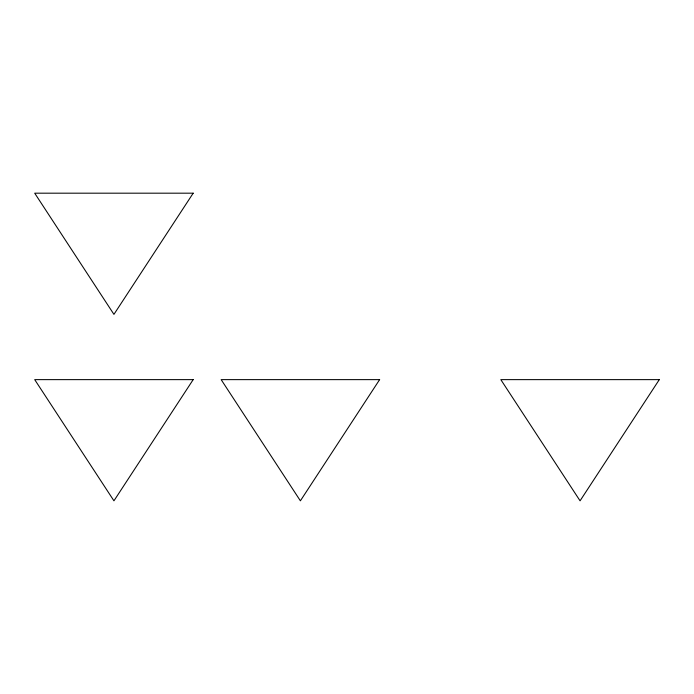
<?xml version="1.0" encoding="UTF-8"?>
<svg xmlns="http://www.w3.org/2000/svg" width="694" height="694" viewBox="0 0 694 694"><rect width="100%" height="100%" fill="white"/><g stroke="black" fill="none" stroke-linecap="round" stroke-linejoin="round"><path stroke-width="1.04" d="M193.184 193.184L113.937 314.373L34.7 193.184L193.184 193.184M193.184 379.627L113.937 500.816L34.7 379.627L193.184 379.627M379.627 379.627L300.389 500.816L221.152 379.627L379.627 379.627M659.3 379.627L580.063 500.816L500.816 379.627L659.3 379.627"/></g></svg>
